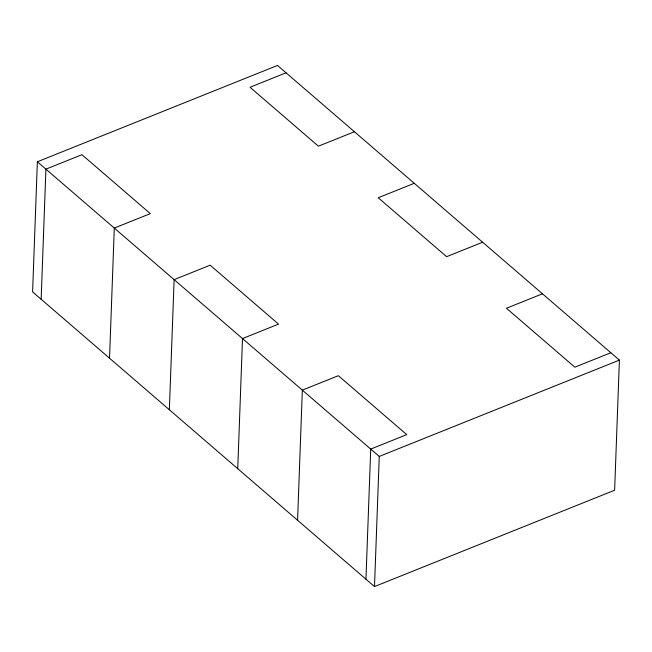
<?xml version="1.0" encoding="UTF-8"?>
<svg xmlns="http://www.w3.org/2000/svg" width="652" height="652" viewBox="0 0 652 652"><rect width="100%" height="100%" fill="white"/><g stroke="black" fill="none" stroke-linecap="round" stroke-linejoin="round"><path stroke-width="0.98" d="M37.368 161.778L32.6 291.9L374.501 586.564L614.632 490.222L619.4 360.1L277.499 65.436L37.368 161.778L379.268 456.441L374.501 586.564M41.149 299.268L45.917 169.145L81.94 154.695L150.319 213.628L114.296 228.078L109.528 358.201M169.357 409.766L174.133 279.643L210.148 265.193L278.534 324.125L242.511 338.575L237.744 468.698M297.573 520.263L302.341 390.14L338.364 375.691L406.742 434.623L370.727 449.073L365.951 579.196M286.049 72.804L250.026 87.254L318.404 146.187L354.427 131.737M414.256 183.302L378.241 197.752L446.62 256.684L482.643 242.234M542.472 293.799L506.449 308.249L574.836 367.182L610.851 352.732M379.268 456.441L619.4 360.1"/></g></svg>
